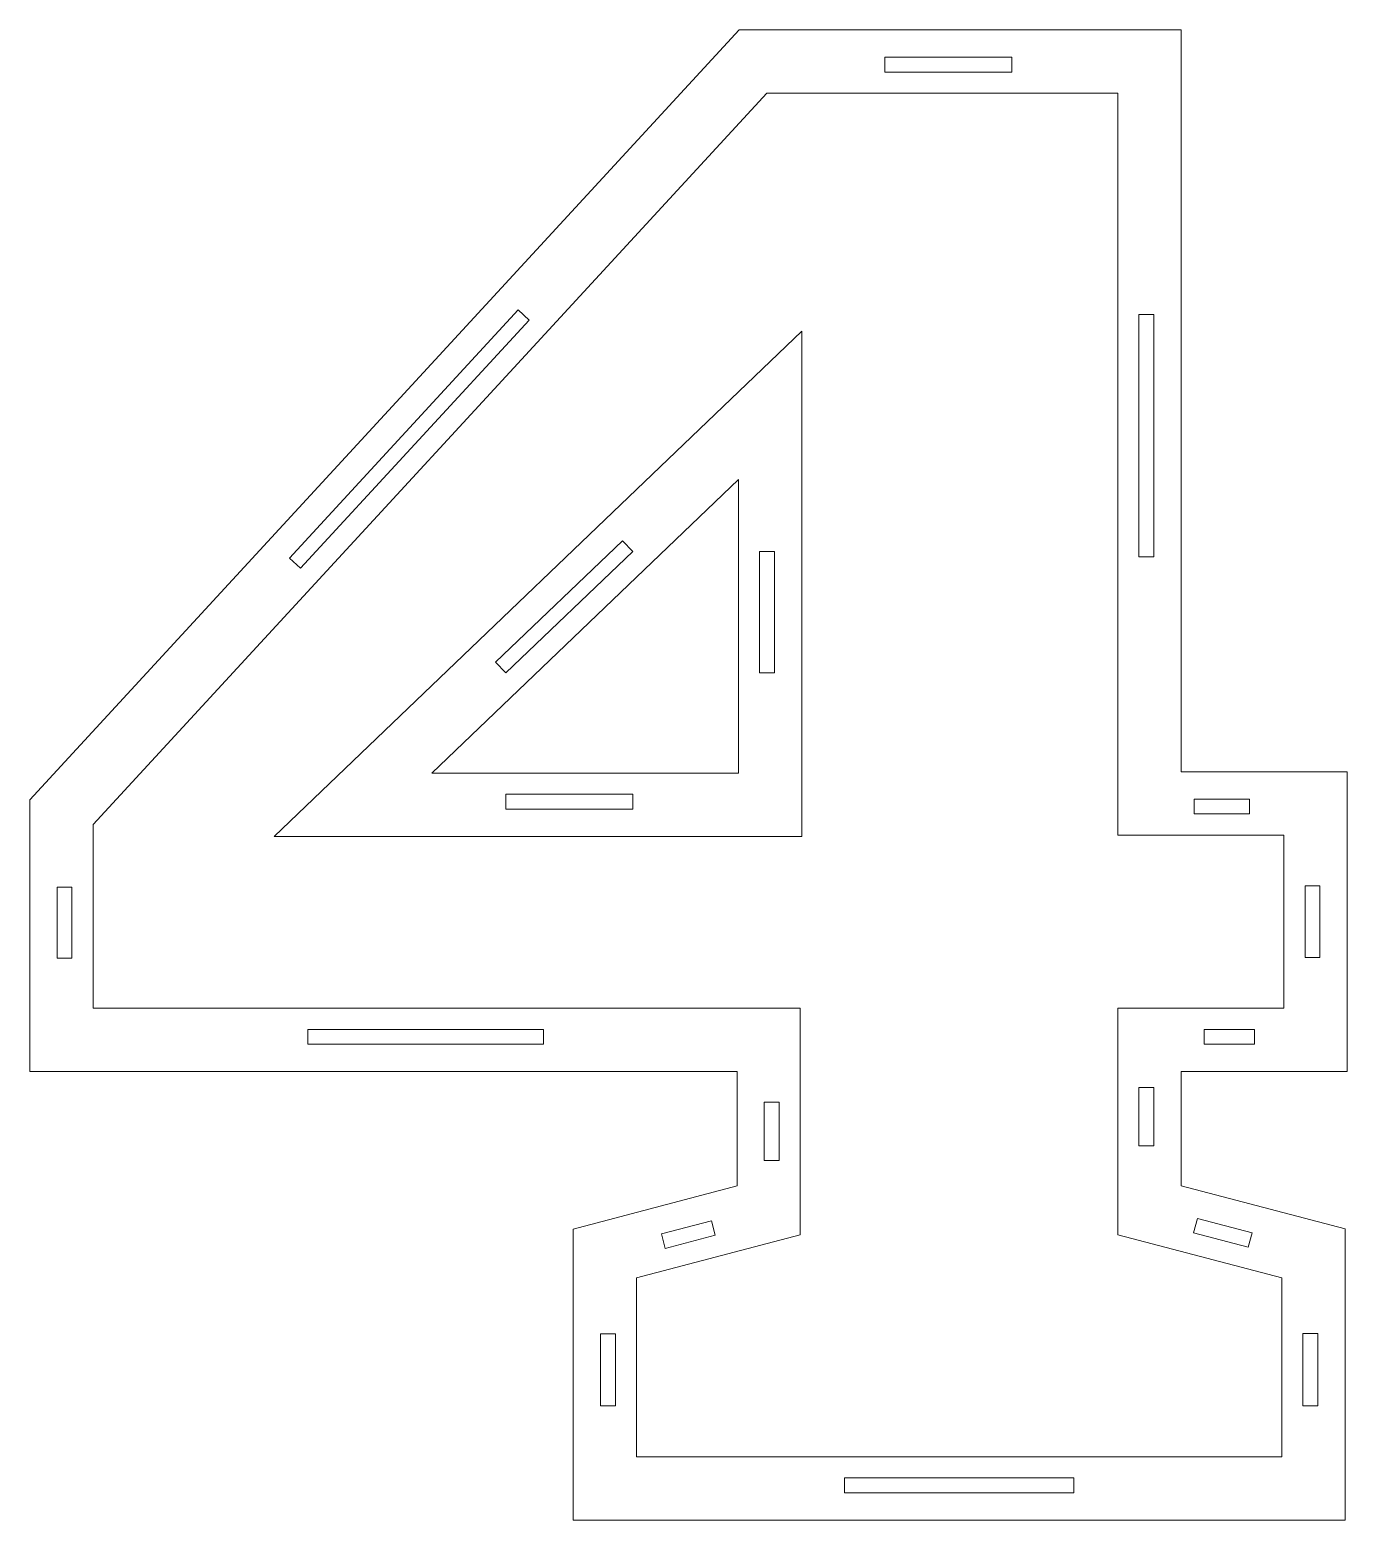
# Model space of a CAD drawing. Header units: centimetres. Extents: x -158 to 228, y -202 to 254.
# Drawn here: x -130.9 to -104.41, y -181.59 to -151.64 of the extents above; entities that cross this region are included whole.
import ezdxf

# ---------------------------------------------------------------- set-up
doc = ezdxf.new("R2010")
doc.units = ezdxf.units.CM
doc.header["$MEASUREMENT"] = 0
doc.layers.add('Capa 1', color=7, linetype='Continuous')

msp = doc.modelspace()

# ---------------------------------------------------------------- linework, layer by layer
at = {"layer": 'Capa 1', "color": 240, "lineweight": 9}
for points, knots in [([(-107.74566, -166.54914), (-107.74566, -166.54914), (-104.40753, -166.54914), (-104.40753, -166.54914), (-104.40753, -166.54914), (-104.40753, -172.5751), (-104.40753, -172.5751), (-104.40753, -172.5751), (-107.74566, -172.5751), (-107.74566, -172.5751), (-107.74566, -172.5751), (-107.74566, -174.87277), (-107.74566, -174.87277), (-107.74566, -174.87277), (-104.45089, -175.73732), (-104.45089, -175.73732), (-104.45089, -175.73732), (-104.45089, -181.59238), (-104.45089, -181.59238), (-104.45089, -181.59238), (-119.971, -181.59238), (-119.971, -181.59238), (-119.971, -181.59238), (-119.971, -175.73982), (-119.971, -175.73982), (-119.971, -175.73982), (-116.67623, -174.87277), (-116.67623, -174.87277), (-116.67623, -174.87277), (-116.67623, -172.5751), (-116.67623, -172.5751), (-116.67623, -172.5751), (-130.89577, -172.5751), (-130.89577, -172.5751), (-130.89577, -172.5751), (-130.89577, -167.11272), (-130.89577, -167.11272), (-130.89577, -167.11272), (-116.63288, -151.63596), (-116.63288, -151.63596), (-116.63288, -151.63596), (-107.74566, -151.63596), (-107.74566, -151.63596), (-107.74566, -151.63596), (-107.74566, -166.54914), (-107.74566, -166.54914)], [0, 0, 0, 0, 0.06666667, 0.06666667, 0.06666667, 0.13333333, 0.13333333, 0.13333333, 0.2, 0.2, 0.2, 0.26666667, 0.26666667, 0.26666667, 0.33333333, 0.33333333, 0.33333333, 0.4, 0.4, 0.4, 0.46666667, 0.46666667, 0.46666667, 0.53333333, 0.53333333, 0.53333333, 0.6, 0.6, 0.6, 0.66666667, 0.66666667, 0.66666667, 0.73333333, 0.73333333, 0.73333333, 0.8, 0.8, 0.8, 0.86666667, 0.86666667, 0.86666667, 0.93333333, 0.93333333, 0.93333333, 1, 1, 1, 1]), ([(-113.70536, -152.48449), (-113.70536, -152.48449), (-111.14978, -152.48449), (-111.14978, -152.48449), (-111.14978, -152.48449), (-111.14978, -152.18449), (-111.14978, -152.18449), (-111.14978, -152.18449), (-113.70536, -152.18449), (-113.70536, -152.18449), (-113.70536, -152.18449), (-113.70536, -152.48449), (-113.70536, -152.48449)], [0, 0, 0, 0, 0.25, 0.25, 0.25, 0.5, 0.5, 0.5, 0.75, 0.75, 0.75, 1, 1, 1, 1]), ([(-109.01845, -152.90875), (-109.01845, -152.90875), (-116.07499, -152.90875), (-116.07499, -152.90875), (-116.07499, -152.90875), (-129.62298, -167.60976), (-129.62298, -167.60976), (-129.62298, -167.60976), (-129.62298, -171.30231), (-129.62298, -171.30231), (-129.62298, -171.30231), (-115.40344, -171.30231), (-115.40344, -171.30231), (-115.40344, -171.30231), (-115.40344, -175.85395), (-115.40344, -175.85395), (-115.40344, -175.85395), (-118.69821, -176.721), (-118.69821, -176.721), (-118.69821, -176.721), (-118.69821, -180.31959), (-118.69821, -180.31959), (-118.69821, -180.31959), (-105.72368, -180.31959), (-105.72368, -180.31959), (-105.72368, -180.31959), (-105.72368, -176.71922), (-105.72368, -176.71922), (-105.72368, -176.71922), (-109.01845, -175.85467), (-109.01845, -175.85467), (-109.01845, -175.85467), (-109.01845, -171.30231), (-109.01845, -171.30231), (-109.01845, -171.30231), (-105.68032, -171.30231), (-105.68032, -171.30231), (-105.68032, -171.30231), (-105.68032, -167.82193), (-105.68032, -167.82193), (-105.68032, -167.82193), (-109.01845, -167.82193), (-109.01845, -167.82193), (-109.01845, -167.82193), (-109.01845, -152.90875), (-109.01845, -152.90875)], [0, 0, 0, 0, 0.06666667, 0.06666667, 0.06666667, 0.13333333, 0.13333333, 0.13333333, 0.2, 0.2, 0.2, 0.26666667, 0.26666667, 0.26666667, 0.33333333, 0.33333333, 0.33333333, 0.4, 0.4, 0.4, 0.46666667, 0.46666667, 0.46666667, 0.53333333, 0.53333333, 0.53333333, 0.6, 0.6, 0.6, 0.66666667, 0.66666667, 0.66666667, 0.73333333, 0.73333333, 0.73333333, 0.8, 0.8, 0.8, 0.86666667, 0.86666667, 0.86666667, 0.93333333, 0.93333333, 0.93333333, 1, 1, 1, 1]), ([(-125.45181, -162.45755), (-125.45181, -162.45755), (-120.85638, -157.47102), (-120.85638, -157.47102), (-120.85638, -157.47102), (-121.07699, -157.26772), (-121.07699, -157.26772), (-121.07699, -157.26772), (-125.67242, -162.25425), (-125.67242, -162.25425), (-125.67242, -162.25425), (-125.45181, -162.45755), (-125.45181, -162.45755)], [0, 0, 0, 0, 0.25, 0.25, 0.25, 0.5, 0.5, 0.5, 0.75, 0.75, 0.75, 1, 1, 1, 1]), ([(-108.59419, -157.35555), (-108.59419, -157.35555), (-108.59419, -162.22661), (-108.59419, -162.22661), (-108.59419, -162.22661), (-108.29419, -162.22661), (-108.29419, -162.22661), (-108.29419, -162.22661), (-108.29419, -157.35555), (-108.29419, -157.35555), (-108.29419, -157.35555), (-108.59419, -157.35555), (-108.59419, -157.35555)], [0, 0, 0, 0, 0.25, 0.25, 0.25, 0.5, 0.5, 0.5, 0.75, 0.75, 0.75, 1, 1, 1, 1]), ([(-115.37623, -167.84914), (-115.37623, -167.84914), (-125.98385, -167.84914), (-125.98385, -167.84914), (-125.98385, -167.84914), (-115.37623, -157.69613), (-115.37623, -157.69613), (-115.37623, -157.69613), (-115.37623, -167.84914), (-115.37623, -167.84914)], [0, 0, 0, 0, 0.33333333, 0.33333333, 0.33333333, 0.66666667, 0.66666667, 0.66666667, 1, 1, 1, 1]), ([(-116.64902, -166.57635), (-116.64902, -166.57635), (-116.64902, -160.67622), (-116.64902, -160.67622), (-116.64902, -160.67622), (-122.81333, -166.57635), (-122.81333, -166.57635), (-122.81333, -166.57635), (-116.64902, -166.57635), (-116.64902, -166.57635)], [0, 0, 0, 0, 0.33333333, 0.33333333, 0.33333333, 0.66666667, 0.66666667, 0.66666667, 1, 1, 1, 1]), ([(-121.32169, -164.56136), (-121.32169, -164.56136), (-118.77323, -162.12211), (-118.77323, -162.12211), (-118.77323, -162.12211), (-118.98066, -161.90538), (-118.98066, -161.90538), (-118.98066, -161.90538), (-121.52913, -164.34463), (-121.52913, -164.34463), (-121.52913, -164.34463), (-121.32169, -164.56136), (-121.32169, -164.56136)], [0, 0, 0, 0, 0.25, 0.25, 0.25, 0.5, 0.5, 0.5, 0.75, 0.75, 0.75, 1, 1, 1, 1]), ([(-116.22476, -162.12211), (-116.22476, -162.12211), (-116.22476, -164.56136), (-116.22476, -164.56136), (-116.22476, -164.56136), (-115.92476, -164.56136), (-115.92476, -164.56136), (-115.92476, -164.56136), (-115.92476, -162.12211), (-115.92476, -162.12211), (-115.92476, -162.12211), (-116.22476, -162.12211), (-116.22476, -162.12211)], [0, 0, 0, 0, 0.25, 0.25, 0.25, 0.5, 0.5, 0.5, 0.75, 0.75, 0.75, 1, 1, 1, 1]), ([(-118.77323, -167.00061), (-118.77323, -167.00061), (-121.32169, -167.00061), (-121.32169, -167.00061), (-121.32169, -167.00061), (-121.32169, -167.30061), (-121.32169, -167.30061), (-121.32169, -167.30061), (-118.77323, -167.30061), (-118.77323, -167.30061), (-118.77323, -167.30061), (-118.77323, -167.00061), (-118.77323, -167.00061)], [0, 0, 0, 0, 0.25, 0.25, 0.25, 0.5, 0.5, 0.5, 0.75, 0.75, 0.75, 1, 1, 1, 1]), ([(-107.48148, -167.39767), (-107.48148, -167.39767), (-106.36877, -167.39767), (-106.36877, -167.39767), (-106.36877, -167.39767), (-106.36877, -167.09767), (-106.36877, -167.09767), (-106.36877, -167.09767), (-107.48148, -167.09767), (-107.48148, -167.09767), (-107.48148, -167.09767), (-107.48148, -167.39767), (-107.48148, -167.39767)], [0, 0, 0, 0, 0.25, 0.25, 0.25, 0.5, 0.5, 0.5, 0.75, 0.75, 0.75, 1, 1, 1, 1]), ([(-130.04724, -170.29907), (-130.04724, -170.29907), (-130.04724, -168.87158), (-130.04724, -168.87158), (-130.04724, -168.87158), (-130.34724, -168.87158), (-130.34724, -168.87158), (-130.34724, -168.87158), (-130.34724, -170.29907), (-130.34724, -170.29907), (-130.34724, -170.29907), (-130.04724, -170.29907), (-130.04724, -170.29907)], [0, 0, 0, 0, 0.25, 0.25, 0.25, 0.5, 0.5, 0.5, 0.75, 0.75, 0.75, 1, 1, 1, 1]), ([(-105.25606, -168.84064), (-105.25606, -168.84064), (-105.25606, -170.2836), (-105.25606, -170.2836), (-105.25606, -170.2836), (-104.95606, -170.2836), (-104.95606, -170.2836), (-104.95606, -170.2836), (-104.95606, -168.84064), (-104.95606, -168.84064), (-104.95606, -168.84064), (-105.25606, -168.84064), (-105.25606, -168.84064)], [0, 0, 0, 0, 0.25, 0.25, 0.25, 0.5, 0.5, 0.5, 0.75, 0.75, 0.75, 1, 1, 1, 1]), ([(-120.56755, -171.72657), (-120.56755, -171.72657), (-125.30739, -171.72657), (-125.30739, -171.72657), (-125.30739, -171.72657), (-125.30739, -172.02657), (-125.30739, -172.02657), (-125.30739, -172.02657), (-120.56755, -172.02657), (-120.56755, -172.02657), (-120.56755, -172.02657), (-120.56755, -171.72657), (-120.56755, -171.72657)], [0, 0, 0, 0, 0.25, 0.25, 0.25, 0.5, 0.5, 0.5, 0.75, 0.75, 0.75, 1, 1, 1, 1]), ([(-106.26877, -171.72657), (-106.26877, -171.72657), (-107.28148, -171.72657), (-107.28148, -171.72657), (-107.28148, -171.72657), (-107.28148, -172.02657), (-107.28148, -172.02657), (-107.28148, -172.02657), (-106.26877, -172.02657), (-106.26877, -172.02657), (-106.26877, -172.02657), (-106.26877, -171.72657), (-106.26877, -171.72657)], [0, 0, 0, 0, 0.25, 0.25, 0.25, 0.5, 0.5, 0.5, 0.75, 0.75, 0.75, 1, 1, 1, 1]), ([(-108.59419, -172.89678), (-108.59419, -172.89678), (-108.59419, -174.06699), (-108.59419, -174.06699), (-108.59419, -174.06699), (-108.29419, -174.06699), (-108.29419, -174.06699), (-108.29419, -174.06699), (-108.29419, -172.89678), (-108.29419, -172.89678), (-108.29419, -172.89678), (-108.59419, -172.89678), (-108.59419, -172.89678)], [0, 0, 0, 0, 0.25, 0.25, 0.25, 0.5, 0.5, 0.5, 0.75, 0.75, 0.75, 1, 1, 1, 1]), ([(-115.8277, -174.36012), (-115.8277, -174.36012), (-115.8277, -173.19334), (-115.8277, -173.19334), (-115.8277, -173.19334), (-116.1277, -173.19334), (-116.1277, -173.19334), (-116.1277, -173.19334), (-116.1277, -174.36012), (-116.1277, -174.36012), (-116.1277, -174.36012), (-115.8277, -174.36012), (-115.8277, -174.36012)], [0, 0, 0, 0, 0.25, 0.25, 0.25, 0.5, 0.5, 0.5, 0.75, 0.75, 0.75, 1, 1, 1, 1]), ([(-107.49593, -175.81555), (-107.49593, -175.81555), (-106.39768, -176.10374), (-106.39768, -176.10374), (-106.39768, -176.10374), (-106.32153, -175.81356), (-106.32153, -175.81356), (-106.32153, -175.81356), (-107.41979, -175.52538), (-107.41979, -175.52538), (-107.41979, -175.52538), (-107.49593, -175.81555), (-107.49593, -175.81555)], [0, 0, 0, 0, 0.25, 0.25, 0.25, 0.5, 0.5, 0.5, 0.75, 0.75, 0.75, 1, 1, 1, 1]), ([(-118.11774, -176.12953), (-118.11774, -176.12953), (-117.113, -175.86513), (-117.113, -175.86513), (-117.113, -175.86513), (-117.18935, -175.57501), (-117.18935, -175.57501), (-117.18935, -175.57501), (-118.19408, -175.83941), (-118.19408, -175.83941), (-118.19408, -175.83941), (-118.11774, -176.12953), (-118.11774, -176.12953)], [0, 0, 0, 0, 0.25, 0.25, 0.25, 0.5, 0.5, 0.5, 0.75, 0.75, 0.75, 1, 1, 1, 1]), ([(-119.12247, -179.29388), (-119.12247, -179.29388), (-119.12247, -177.84391), (-119.12247, -177.84391), (-119.12247, -177.84391), (-119.42247, -177.84391), (-119.42247, -177.84391), (-119.42247, -177.84391), (-119.42247, -179.29388), (-119.42247, -179.29388), (-119.42247, -179.29388), (-119.12247, -179.29388), (-119.12247, -179.29388)], [0, 0, 0, 0, 0.25, 0.25, 0.25, 0.5, 0.5, 0.5, 0.75, 0.75, 0.75, 1, 1, 1, 1]), ([(-105.29942, -177.84256), (-105.29942, -177.84256), (-105.29942, -179.29321), (-105.29942, -179.29321), (-105.29942, -179.29321), (-104.99942, -179.29321), (-104.99942, -179.29321), (-104.99942, -179.29321), (-104.99942, -177.84256), (-104.99942, -177.84256), (-104.99942, -177.84256), (-105.29942, -177.84256), (-105.29942, -177.84256)], [0, 0, 0, 0, 0.25, 0.25, 0.25, 0.5, 0.5, 0.5, 0.75, 0.75, 0.75, 1, 1, 1, 1]), ([(-109.9071, -180.74385), (-109.9071, -180.74385), (-114.51479, -180.74385), (-114.51479, -180.74385), (-114.51479, -180.74385), (-114.51479, -181.04385), (-114.51479, -181.04385), (-114.51479, -181.04385), (-109.9071, -181.04385), (-109.9071, -181.04385), (-109.9071, -181.04385), (-109.9071, -180.74385), (-109.9071, -180.74385)], [0, 0, 0, 0, 0.25, 0.25, 0.25, 0.5, 0.5, 0.5, 0.75, 0.75, 0.75, 1, 1, 1, 1])]:
    msp.add_open_spline(points, degree=3, knots=knots, dxfattribs=at)

doc.saveas('drawing.dxf')
